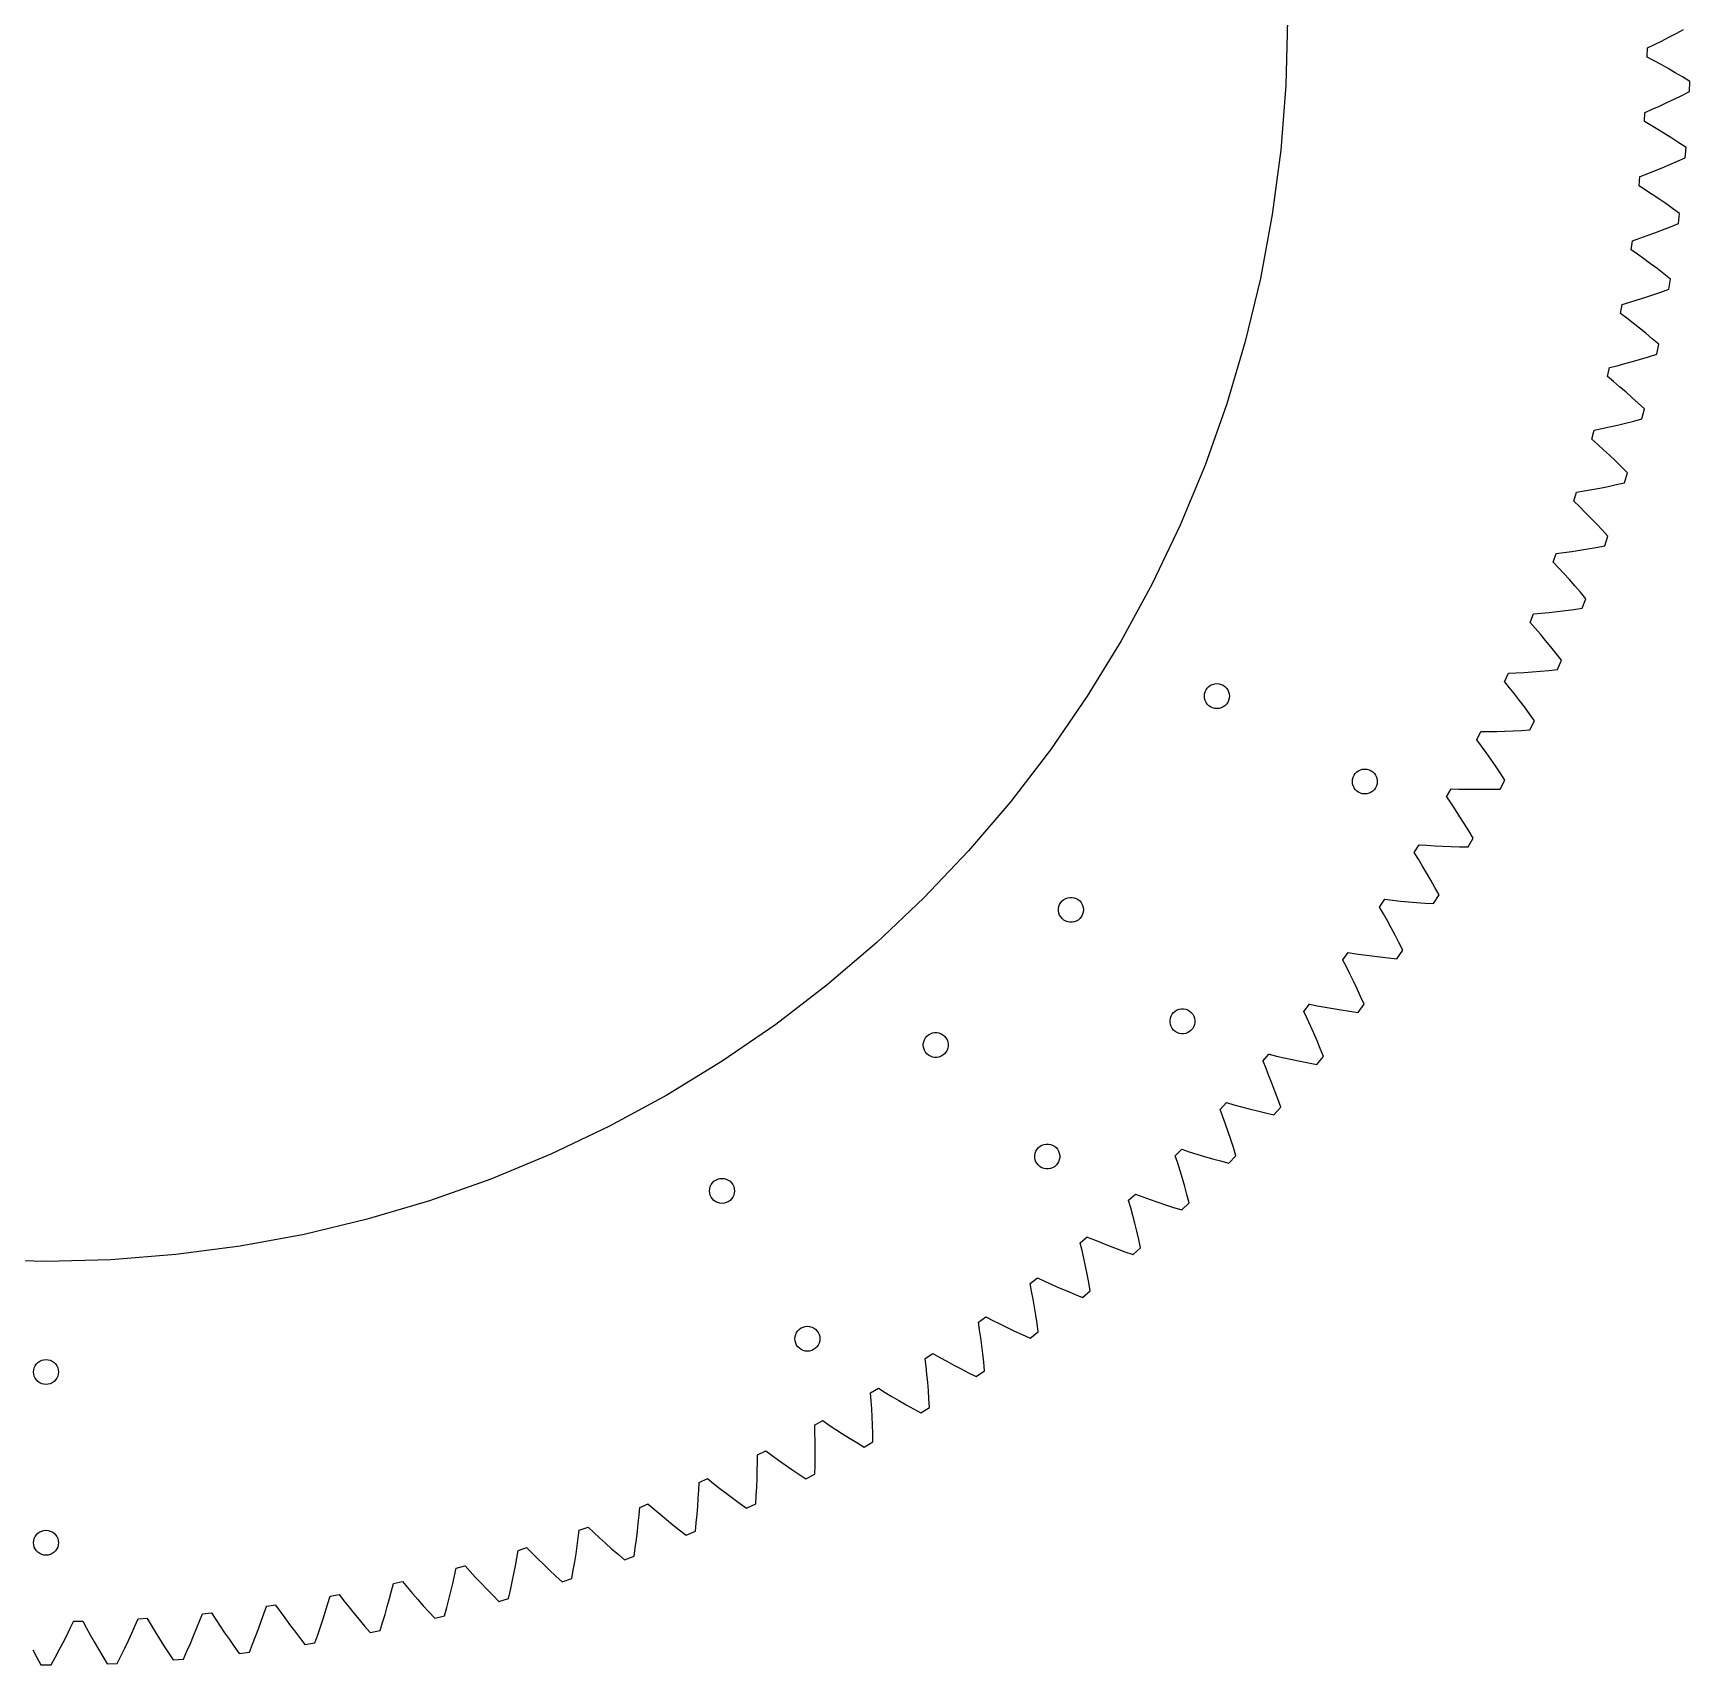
# Model space of a CAD drawing. Header units: metres. Extents: x -198 to 198, y -396 to 0.
# Drawn here: x -1.5 to 197.7, y -395.7 to -199.4 of the extents above; entities that cross this region are included whole.
import ezdxf

# ---------------------------------------------------------------- set-up
doc = ezdxf.new("R2010")
doc.units = ezdxf.units.M

msp = doc.modelspace()

# ---------------------------------------------------------------- linework, layer by layer
for p, q in [((149.326, -197.856), (149.121, -205.671)), ((196.063, -199.447), (196.955, -198.968)), ((192.592, -202.293), (192.614, -201.178)), ((192.614, -201.178), (192.623, -201.178)), ((192.623, -201.178), (193.463, -200.773)), ((193.463, -200.773), (194.317, -200.349)), ((194.317, -200.349), (195.183, -199.907)), ((195.183, -199.907), (196.063, -199.447)), ((192.6, -202.293), (192.592, -202.293)), ((193.424, -202.732), (192.6, -202.293)), ((194.259, -203.19), (193.424, -202.732)), ((195.108, -203.666), (194.259, -203.19)), ((195.968, -204.161), (195.108, -203.666)), ((196.84, -204.676), (195.968, -204.161)), ((197.724, -205.21), (196.84, -204.676)), ((197.675, -206.436), (197.724, -205.21)), ((149.121, -205.671), (148.508, -213.465)), ((195.84, -207.341), (196.751, -206.898)), ((196.751, -206.898), (197.675, -206.436)), ((192.257, -210.044), (192.324, -208.931)), ((192.324, -208.931), (192.333, -208.932)), ((192.333, -208.932), (193.189, -208.56)), ((193.189, -208.56), (194.059, -208.171)), ((194.059, -208.171), (194.942, -207.765)), ((194.942, -207.765), (195.84, -207.341)), ((192.266, -210.045), (192.257, -210.044)), ((193.07, -210.516), (192.266, -210.045)), ((193.887, -211.007), (193.07, -210.516)), ((194.716, -211.517), (193.887, -211.007)), ((195.555, -212.047), (194.716, -211.517)), ((196.406, -212.596), (195.555, -212.047)), ((197.268, -213.165), (196.406, -212.596)), ((197.169, -214.389), (197.268, -213.165)), ((148.508, -213.465), (147.488, -221.216)), ((195.299, -215.219), (196.227, -214.813)), ((196.227, -214.813), (197.169, -214.389)), ((191.61, -217.776), (191.722, -216.666)), ((191.722, -216.666), (191.731, -216.667)), ((191.731, -216.667), (192.601, -216.33)), ((192.601, -216.33), (193.486, -215.977)), ((193.486, -215.977), (194.385, -215.607)), ((194.385, -215.607), (195.299, -215.219)), ((191.619, -217.776), (191.61, -217.776)), ((192.404, -218.28), (191.619, -217.776)), ((193.2, -218.804), (192.404, -218.28)), ((194.008, -219.347), (193.2, -218.804)), ((194.825, -219.909), (194.008, -219.347)), ((195.653, -220.493), (194.825, -219.909)), ((196.491, -221.096), (195.653, -220.493)), ((196.343, -222.315), (196.491, -221.096)), ((147.488, -221.216), (146.063, -228.903)), ((193.513, -223.419), (194.442, -223.068)), ((194.442, -223.068), (195.385, -222.7)), ((195.385, -222.7), (196.343, -222.315)), ((190.653, -225.475), (190.809, -224.371)), ((190.809, -224.371), (190.818, -224.372)), ((190.818, -224.372), (191.701, -224.071)), ((191.701, -224.071), (192.599, -223.753)), ((192.599, -223.753), (193.513, -223.419)), ((190.661, -225.476), (190.653, -225.475)), ((191.426, -226.011), (190.661, -225.476)), ((192.2, -226.566), (191.426, -226.011)), ((192.985, -227.141), (192.2, -226.566)), ((193.779, -227.736), (192.985, -227.141)), ((146.063, -228.903), (144.238, -236.505)), ((194.583, -228.352), (193.779, -227.736)), ((195.396, -228.989), (194.583, -228.352)), ((195.199, -230.201), (195.396, -228.989)), ((192.327, -231.191), (193.269, -230.877)), ((193.269, -230.877), (194.226, -230.548)), ((194.226, -230.548), (195.199, -230.201)), ((189.386, -233.129), (189.587, -232.032)), ((189.395, -233.131), (189.386, -233.129)), ((190.137, -233.696), (189.395, -233.131)), ((189.587, -232.032), (189.596, -232.034)), ((189.596, -232.034), (190.49, -231.768)), ((190.49, -231.768), (191.4, -231.487)), ((191.4, -231.487), (192.327, -231.191)), ((190.888, -234.282), (190.137, -233.696)), ((191.649, -234.888), (190.888, -234.282)), ((192.419, -235.515), (191.649, -234.888)), ((144.238, -236.505), (142.018, -244)), ((193.197, -236.163), (192.419, -235.515)), ((193.984, -236.832), (193.197, -236.163)), ((193.738, -238.035), (193.984, -236.832)), ((189.891, -239.167), (190.829, -238.908)), ((190.829, -238.908), (191.782, -238.633)), ((191.782, -238.633), (192.752, -238.342)), ((192.752, -238.342), (193.738, -238.035)), ((187.812, -240.726), (188.057, -239.639)), ((187.821, -240.728), (187.812, -240.726)), ((188.539, -241.323), (187.821, -240.728)), ((188.057, -239.639), (188.066, -239.641)), ((188.066, -239.641), (188.97, -239.411)), ((188.97, -239.411), (189.891, -239.167)), ((189.267, -241.939), (188.539, -241.323)), ((190.003, -242.575), (189.267, -241.939)), ((190.747, -243.232), (190.003, -242.575)), ((142.018, -244), (139.408, -251.37)), ((191.498, -243.911), (190.747, -243.232)), ((192.257, -244.611), (191.498, -243.911)), ((191.963, -245.803), (192.257, -244.611)), ((186.231, -247.179), (187.143, -246.987)), ((187.143, -246.987), (188.074, -246.78)), ((188.074, -246.78), (189.021, -246.558)), ((189.021, -246.558), (189.985, -246.322)), ((189.985, -246.322), (190.966, -246.07)), ((190.966, -246.07), (191.963, -245.803)), ((185.933, -248.254), (186.222, -247.177)), ((185.942, -248.256), (185.933, -248.254)), ((186.636, -248.88), (185.942, -248.256)), ((186.222, -247.177), (186.231, -247.179)), ((187.338, -249.524), (186.636, -248.88)), ((188.048, -250.189), (187.338, -249.524)), ((188.765, -250.876), (188.048, -250.189)), ((189.488, -251.584), (188.765, -250.876)), ((139.408, -251.37), (136.416, -258.593)), ((190.219, -252.315), (189.488, -251.584)), ((189.877, -253.494), (190.219, -252.315)), ((183.753, -255.7), (184.085, -254.635)), ((184.085, -254.635), (184.094, -254.638)), ((184.094, -254.638), (185.013, -254.482)), ((185.013, -254.482), (185.951, -254.313)), ((185.951, -254.313), (186.906, -254.13)), ((186.906, -254.13), (187.879, -253.933)), ((187.879, -253.933), (188.87, -253.721)), ((188.87, -253.721), (189.877, -253.494)), ((183.762, -255.703), (183.753, -255.7)), ((184.43, -256.353), (183.762, -255.703)), ((185.106, -257.025), (184.43, -256.353)), ((185.788, -257.719), (185.106, -257.025)), ((136.416, -258.593), (133.051, -265.649)), ((186.477, -258.434), (185.788, -257.719)), ((187.171, -259.171), (186.477, -258.434)), ((187.872, -259.93), (187.171, -259.171)), ((187.483, -261.094), (187.872, -259.93)), ((181.275, -263.052), (181.649, -262.002)), ((181.649, -262.002), (181.658, -262.005)), ((181.658, -262.005), (182.583, -261.886)), ((182.583, -261.886), (183.527, -261.755)), ((183.527, -261.755), (184.489, -261.61)), ((184.489, -261.61), (185.469, -261.452)), ((185.469, -261.452), (186.467, -261.28)), ((186.467, -261.28), (187.483, -261.094)), ((181.284, -263.055), (181.275, -263.052)), ((181.925, -263.732), (181.284, -263.055)), ((182.573, -264.431), (181.925, -263.732)), ((183.227, -265.151), (182.573, -264.431)), ((133.051, -265.649), (129.32, -272.519)), ((183.886, -265.893), (183.227, -265.151)), ((184.551, -266.658), (183.886, -265.893)), ((185.22, -267.444), (184.551, -266.658)), ((180.805, -269.093), (181.772, -268.987)), ((181.772, -268.987), (182.758, -268.869)), ((182.758, -268.869), (183.762, -268.737)), ((183.762, -268.737), (184.784, -268.592)), ((184.784, -268.592), (185.22, -267.444)), ((178.503, -270.298), (178.919, -269.264)), ((178.511, -270.302), (178.503, -270.298)), ((179.125, -271.004), (178.511, -270.302)), ((178.919, -269.264), (178.928, -269.267)), ((178.928, -269.267), (179.857, -269.186)), ((179.744, -271.728), (179.125, -271.004)), ((179.857, -269.186), (180.805, -269.093)), ((129.32, -272.519), (125.235, -279.185)), ((180.369, -272.474), (179.744, -271.728)), ((180.998, -273.242), (180.369, -272.474)), ((181.631, -274.033), (180.998, -273.242)), ((182.267, -274.846), (181.631, -274.033)), ((181.786, -275.975), (182.267, -274.846)), ((175.441, -277.427), (175.899, -276.41)), ((175.899, -276.41), (175.907, -276.414)), ((175.907, -276.414), (176.839, -276.37)), ((176.839, -276.37), (177.79, -276.315)), ((177.79, -276.315), (178.761, -276.249)), ((178.761, -276.249), (179.75, -276.17)), ((179.75, -276.17), (180.759, -276.079)), ((180.759, -276.079), (181.786, -275.975)), ((139.334, -279.167), (139.357, -278.906)), ((139.357, -278.906), (139.424, -278.654)), ((139.424, -278.654), (139.535, -278.417)), ((139.535, -278.417), (139.685, -278.203)), ((139.685, -278.203), (139.87, -278.018)), ((139.87, -278.018), (140.084, -277.868)), ((140.084, -277.868), (140.321, -277.757)), ((140.321, -277.757), (140.574, -277.689)), ((140.574, -277.689), (140.834, -277.667)), ((140.834, -277.667), (141.094, -277.689)), ((141.094, -277.689), (141.347, -277.757)), ((141.347, -277.757), (141.584, -277.868)), ((141.584, -277.868), (141.798, -278.018)), ((141.798, -278.018), (141.983, -278.203)), ((141.983, -278.203), (142.133, -278.417)), ((142.133, -278.417), (142.244, -278.654)), ((142.244, -278.654), (142.311, -278.906)), ((142.311, -278.906), (142.334, -279.167)), ((175.449, -277.431), (175.441, -277.427)), ((176.035, -278.157), (175.449, -277.431)), ((176.624, -278.906), (176.035, -278.157)), ((177.218, -279.677), (176.624, -278.906)), ((125.235, -279.185), (120.807, -285.628)), ((139.357, -279.427), (139.334, -279.167)), ((139.424, -279.68), (139.357, -279.427)), ((139.535, -279.917), (139.424, -279.68)), ((139.685, -280.131), (139.535, -279.917)), ((139.87, -280.316), (139.685, -280.131)), ((140.084, -280.466), (139.87, -280.316)), ((140.321, -280.576), (140.084, -280.466)), ((140.574, -280.644), (140.321, -280.576)), ((140.834, -280.667), (140.574, -280.644)), ((141.094, -280.644), (140.834, -280.667)), ((141.347, -280.576), (141.094, -280.644)), ((141.584, -280.466), (141.347, -280.576)), ((141.798, -280.316), (141.584, -280.466)), ((141.983, -280.131), (141.798, -280.316)), ((142.133, -279.917), (141.983, -280.131)), ((142.244, -279.68), (142.133, -279.917)), ((142.311, -279.427), (142.244, -279.68)), ((142.334, -279.167), (142.311, -279.427)), ((177.815, -280.469), (177.218, -279.677)), ((178.416, -281.285), (177.815, -280.469)), ((179.02, -282.123), (178.416, -281.285)), ((178.493, -283.232), (179.02, -282.123)), ((172.095, -284.427), (172.593, -283.429)), ((172.103, -284.431), (172.095, -284.427)), ((172.658, -285.181), (172.103, -284.431)), ((172.593, -283.429), (172.601, -283.433)), ((172.601, -283.433), (173.534, -283.427)), ((173.534, -283.427), (174.487, -283.41)), ((174.487, -283.41), (175.459, -283.383)), ((175.459, -283.383), (176.451, -283.344)), ((176.451, -283.344), (177.463, -283.294)), ((177.463, -283.294), (178.493, -283.232)), ((120.807, -285.628), (116.048, -291.83)), ((173.217, -285.952), (172.658, -285.181)), ((173.78, -286.746), (173.217, -285.952)), ((174.345, -287.562), (173.78, -286.746)), ((157.149, -289.179), (157.217, -288.926)), ((157.217, -288.926), (157.327, -288.689)), ((157.327, -288.689), (157.477, -288.475)), ((157.477, -288.475), (157.662, -288.29)), ((157.662, -288.29), (157.877, -288.14)), ((157.877, -288.14), (158.113, -288.03)), ((158.113, -288.03), (158.366, -287.962)), ((158.366, -287.962), (158.627, -287.939)), ((158.627, -287.939), (158.887, -287.962)), ((158.887, -287.962), (159.14, -288.03)), ((159.14, -288.03), (159.377, -288.14)), ((159.377, -288.14), (159.591, -288.29)), ((159.591, -288.29), (159.776, -288.475)), ((159.776, -288.475), (159.926, -288.689)), ((159.926, -288.689), (160.036, -288.926)), ((160.036, -288.926), (160.104, -289.179)), ((174.912, -288.401), (174.345, -287.562)), ((175.481, -289.263), (174.912, -288.401)), ((157.127, -289.439), (157.149, -289.179)), ((157.149, -289.7), (157.127, -289.439)), ((157.217, -289.952), (157.149, -289.7)), ((157.327, -290.189), (157.217, -289.952)), ((157.477, -290.403), (157.327, -290.189)), ((157.662, -290.588), (157.477, -290.403)), ((157.877, -290.738), (157.662, -290.588)), ((158.113, -290.849), (157.877, -290.738)), ((158.366, -290.916), (158.113, -290.849)), ((158.627, -290.939), (158.366, -290.916)), ((158.887, -290.916), (158.627, -290.939)), ((159.14, -290.849), (158.887, -290.916)), ((159.377, -290.738), (159.14, -290.849)), ((159.591, -290.588), (159.377, -290.738)), ((159.776, -290.403), (159.591, -290.588)), ((159.926, -290.189), (159.776, -290.403)), ((160.036, -289.952), (159.926, -290.189)), ((160.104, -289.7), (160.036, -289.952)), ((160.104, -289.179), (160.127, -289.439)), ((160.127, -289.439), (160.104, -289.7)), ((168.469, -291.286), (169.007, -290.31)), ((169.007, -290.31), (169.015, -290.314)), ((169.015, -290.314), (169.948, -290.345)), ((169.948, -290.345), (170.9, -290.367)), ((170.9, -290.367), (171.873, -290.379)), ((171.873, -290.379), (172.866, -290.38)), ((172.866, -290.38), (173.878, -290.37)), ((173.878, -290.37), (174.911, -290.35)), ((174.911, -290.35), (175.481, -289.263)), ((116.048, -291.83), (110.971, -297.775)), ((168.477, -291.291), (168.469, -291.286)), ((169.002, -292.062), (168.477, -291.291)), ((169.53, -292.855), (169.002, -292.062)), ((170.059, -293.671), (169.53, -292.855)), ((170.591, -294.51), (170.059, -293.671)), ((171.124, -295.371), (170.591, -294.51)), ((171.045, -297.318), (171.658, -296.254)), ((171.658, -296.254), (171.124, -295.371)), ((110.971, -297.775), (105.59, -303.446)), ((164.571, -297.994), (165.148, -297.04)), ((164.578, -297.999), (164.571, -297.994)), ((165.072, -298.791), (164.578, -297.999)), ((165.567, -299.605), (165.072, -298.791)), ((165.148, -297.04), (165.155, -297.045)), ((165.155, -297.045), (166.086, -297.113)), ((166.086, -297.113), (167.037, -297.173)), ((167.037, -297.173), (168.008, -297.224)), ((168.008, -297.224), (169, -297.266)), ((169, -297.266), (170.012, -297.297)), ((170.012, -297.297), (171.045, -297.318)), ((166.063, -300.441), (165.567, -299.605)), ((166.561, -301.3), (166.063, -300.441)), ((167.059, -302.182), (166.561, -301.3)), ((167.557, -303.087), (167.059, -302.182)), ((105.59, -303.446), (99.9187, -308.827)), ((121.787, -304.743), (121.832, -304.486)), ((121.787, -305.005), (121.787, -304.743)), ((121.832, -304.486), (121.922, -304.24)), ((121.922, -304.24), (122.053, -304.014)), ((122.053, -304.014), (122.221, -303.813)), ((122.221, -303.813), (122.421, -303.645)), ((122.421, -303.645), (122.647, -303.515)), ((122.647, -303.515), (122.893, -303.425)), ((122.893, -303.425), (123.151, -303.38)), ((123.151, -303.38), (123.412, -303.38)), ((123.412, -303.38), (123.67, -303.425)), ((123.67, -303.425), (123.915, -303.515)), ((123.915, -303.515), (124.142, -303.645)), ((124.142, -303.645), (124.342, -303.813)), ((124.342, -303.813), (124.51, -304.014)), ((124.51, -304.014), (124.641, -304.24)), ((124.641, -304.24), (124.73, -304.486)), ((124.73, -304.486), (124.776, -304.743)), ((124.776, -304.743), (124.776, -305.005)), ((160.405, -304.54), (161.02, -303.609)), ((160.413, -304.544), (160.405, -304.54)), ((160.874, -305.355), (160.413, -304.544)), ((161.02, -303.609), (161.027, -303.614)), ((161.027, -303.614), (161.954, -303.72)), ((161.954, -303.72), (162.902, -303.819)), ((162.902, -303.819), (163.871, -303.909)), ((163.871, -303.909), (164.86, -303.99)), ((164.86, -303.99), (165.87, -304.062)), ((165.87, -304.062), (166.901, -304.124)), ((166.901, -304.124), (167.557, -303.087)), ((121.832, -305.262), (121.787, -305.005)), ((121.922, -305.508), (121.832, -305.262)), ((122.053, -305.734), (121.922, -305.508)), ((122.221, -305.935), (122.053, -305.734)), ((122.421, -306.103), (122.221, -305.935)), ((122.647, -306.233), (122.421, -306.103)), ((122.893, -306.323), (122.647, -306.233)), ((123.151, -306.368), (122.893, -306.323)), ((123.412, -306.368), (123.151, -306.368)), ((123.67, -306.323), (123.412, -306.368)), ((123.915, -306.233), (123.67, -306.323)), ((124.142, -306.103), (123.915, -306.233)), ((124.342, -305.935), (124.142, -306.103)), ((124.51, -305.734), (124.342, -305.935)), ((124.641, -305.508), (124.51, -305.734)), ((124.73, -305.262), (124.641, -305.508)), ((124.776, -305.005), (124.73, -305.262)), ((161.336, -306.189), (160.874, -305.355)), ((161.798, -307.045), (161.336, -306.189)), ((99.9187, -308.827), (93.974, -313.904)), ((162.261, -307.923), (161.798, -307.045)), ((162.723, -308.824), (162.261, -307.923)), ((163.184, -309.748), (162.723, -308.824)), ((155.979, -310.912), (156.631, -310.007)), ((156.631, -310.007), (156.638, -310.012)), ((156.638, -310.012), (157.56, -310.156)), ((157.56, -310.156), (158.503, -310.292)), ((158.503, -310.292), (159.467, -310.421)), ((159.467, -310.421), (160.453, -310.542)), ((160.453, -310.542), (161.459, -310.655)), ((161.459, -310.655), (162.487, -310.758)), ((162.487, -310.758), (163.184, -309.748)), ((155.987, -310.917), (155.979, -310.912)), ((156.415, -311.746), (155.987, -310.917)), ((156.843, -312.597), (156.415, -311.746)), ((157.27, -313.471), (156.843, -312.597)), ((93.974, -313.904), (87.7717, -318.664)), ((157.697, -314.367), (157.27, -313.471)), ((158.122, -315.286), (157.697, -314.367)), ((136.307, -316.839), (136.564, -316.794)), ((136.564, -316.794), (136.826, -316.794)), ((136.826, -316.794), (137.083, -316.839)), ((151.301, -317.101), (151.988, -316.223)), ((151.988, -316.223), (151.995, -316.229)), ((151.995, -316.229), (152.911, -316.409)), ((152.911, -316.409), (153.847, -316.583)), ((153.847, -316.583), (154.806, -316.751)), ((154.806, -316.751), (155.785, -316.911)), ((157.809, -317.21), (158.546, -316.228)), ((158.546, -316.228), (158.122, -315.286)), ((87.7717, -318.664), (81.3288, -323.092)), ((135.201, -318.157), (135.246, -317.9)), ((135.201, -318.419), (135.201, -318.157)), ((135.246, -318.676), (135.201, -318.419)), ((135.246, -317.9), (135.336, -317.654)), ((135.336, -318.922), (135.246, -318.676)), ((135.336, -317.654), (135.466, -317.427)), ((135.466, -317.427), (135.634, -317.227)), ((135.634, -317.227), (135.835, -317.059)), ((135.835, -317.059), (136.061, -316.928)), ((136.061, -316.928), (136.307, -316.839)), ((137.083, -316.839), (137.329, -316.928)), ((137.329, -316.928), (137.556, -317.059)), ((137.556, -317.059), (137.756, -317.227)), ((137.756, -317.227), (137.924, -317.427)), ((137.924, -317.427), (138.055, -317.654)), ((138.055, -317.654), (138.144, -317.9)), ((138.144, -318.676), (138.055, -318.922)), ((138.144, -317.9), (138.189, -318.157)), ((138.189, -318.419), (138.144, -318.676)), ((138.189, -318.157), (138.189, -318.419)), ((151.308, -317.106), (151.301, -317.101)), ((151.702, -317.952), (151.308, -317.106)), ((152.095, -318.82), (151.702, -317.952)), ((152.487, -319.71), (152.095, -318.82)), ((155.785, -316.911), (156.786, -317.064)), ((156.786, -317.064), (157.809, -317.21)), ((105.524, -321.007), (105.569, -320.749)), ((105.569, -320.749), (105.658, -320.504)), ((105.658, -320.504), (105.789, -320.277)), ((105.789, -320.277), (105.957, -320.077)), ((105.957, -320.077), (106.158, -319.909)), ((106.158, -319.909), (106.384, -319.778)), ((106.384, -319.778), (106.63, -319.689)), ((106.63, -319.689), (106.887, -319.643)), ((106.887, -319.643), (107.149, -319.643)), ((107.149, -319.643), (107.406, -319.689)), ((107.406, -319.689), (107.652, -319.778)), ((107.652, -319.778), (107.878, -319.909)), ((107.878, -319.909), (108.079, -320.077)), ((108.079, -320.077), (108.247, -320.277)), ((108.247, -320.277), (108.377, -320.504)), ((108.377, -320.504), (108.467, -320.749)), ((108.467, -320.749), (108.512, -321.007)), ((135.466, -319.148), (135.336, -318.922)), ((135.634, -319.348), (135.466, -319.148)), ((135.835, -319.517), (135.634, -319.348)), ((136.061, -319.647), (135.835, -319.517)), ((136.307, -319.737), (136.061, -319.647)), ((136.564, -319.782), (136.307, -319.737)), ((136.826, -319.782), (136.564, -319.782)), ((137.083, -319.737), (136.826, -319.782)), ((137.329, -319.647), (137.083, -319.737)), ((137.556, -319.517), (137.329, -319.647)), ((137.756, -319.348), (137.556, -319.517)), ((137.924, -319.148), (137.756, -319.348)), ((138.055, -318.922), (137.924, -319.148)), ((152.878, -320.623), (152.487, -319.71)), ((153.266, -321.558), (152.878, -320.623)), ((105.524, -321.268), (105.524, -321.007)), ((105.569, -321.526), (105.524, -321.268)), ((105.658, -321.771), (105.569, -321.526)), ((105.789, -321.998), (105.658, -321.771)), ((105.957, -322.198), (105.789, -321.998)), ((106.158, -322.366), (105.957, -322.198)), ((106.384, -322.497), (106.158, -322.366)), ((106.63, -322.586), (106.384, -322.497)), ((106.887, -322.632), (106.63, -322.586)), ((107.149, -322.632), (106.887, -322.632)), ((107.406, -322.586), (107.149, -322.632)), ((107.652, -322.497), (107.406, -322.586)), ((107.878, -322.366), (107.652, -322.497)), ((108.079, -322.198), (107.878, -322.366)), ((108.247, -321.998), (108.079, -322.198)), ((108.377, -321.771), (108.247, -321.998)), ((108.467, -321.526), (108.377, -321.771)), ((108.512, -321.268), (108.467, -321.526)), ((108.512, -321.007), (108.512, -321.268)), ((146.376, -323.096), (147.099, -322.247)), ((147.099, -322.247), (147.106, -322.253)), ((147.106, -322.253), (148.013, -322.47)), ((148.013, -322.47), (148.942, -322.682)), ((148.942, -322.682), (149.893, -322.888)), ((152.875, -323.467), (153.651, -322.516)), ((153.651, -322.516), (153.266, -321.558)), ((81.3288, -323.092), (74.6631, -327.176)), ((146.383, -323.102), (146.376, -323.096)), ((146.743, -323.963), (146.383, -323.102)), ((147.101, -324.846), (146.743, -323.963)), ((149.893, -322.888), (150.865, -323.088)), ((150.865, -323.088), (151.859, -323.281)), ((151.859, -323.281), (152.875, -323.467)), ((147.457, -325.751), (147.101, -324.846)), ((147.81, -326.679), (147.457, -325.751)), ((148.161, -327.629), (147.81, -326.679)), ((74.6631, -327.176), (67.7926, -330.907)), ((141.215, -328.889), (141.971, -328.069)), ((141.971, -328.069), (141.977, -328.075)), ((141.977, -328.075), (142.875, -328.329)), ((142.875, -328.329), (143.795, -328.578)), ((143.795, -328.578), (144.737, -328.822)), ((147.693, -329.521), (148.507, -328.602)), ((148.507, -328.602), (148.161, -327.629)), ((141.221, -328.895), (141.215, -328.889)), ((141.546, -329.769), (141.221, -328.895)), ((141.869, -330.666), (141.546, -329.769)), ((142.188, -331.585), (141.869, -330.666)), ((144.737, -328.822), (145.7, -329.061)), ((145.7, -329.061), (146.686, -329.294)), ((146.686, -329.294), (147.693, -329.521)), ((67.7926, -330.907), (60.7364, -334.272)), ((142.503, -332.526), (142.188, -331.585)), ((142.815, -333.49), (142.503, -332.526)), ((60.7364, -334.272), (53.5137, -337.264)), ((118.937, -334.421), (118.983, -334.163)), ((118.937, -334.682), (118.937, -334.421)), ((118.983, -334.94), (118.937, -334.682)), ((118.983, -334.163), (119.072, -333.917)), ((119.072, -333.917), (119.203, -333.691)), ((119.203, -333.691), (119.371, -333.491)), ((119.371, -333.491), (119.571, -333.323)), ((119.571, -333.323), (119.798, -333.192)), ((119.798, -333.192), (120.043, -333.102)), ((120.043, -333.102), (120.301, -333.057)), ((120.301, -333.057), (120.562, -333.057)), ((120.562, -333.057), (120.82, -333.102)), ((120.82, -333.102), (121.066, -333.192)), ((121.066, -333.192), (121.292, -333.323)), ((121.292, -333.323), (121.492, -333.491)), ((121.492, -333.491), (121.66, -333.691)), ((121.66, -333.691), (121.791, -333.917)), ((121.791, -333.917), (121.881, -334.163)), ((121.881, -334.163), (121.926, -334.421)), ((121.926, -334.682), (121.881, -334.94)), ((121.926, -334.421), (121.926, -334.682)), ((135.824, -334.469), (136.613, -333.68)), ((135.83, -334.475), (135.824, -334.469)), ((136.12, -335.362), (135.83, -334.475)), ((136.613, -333.68), (136.619, -333.687)), ((136.619, -333.687), (137.506, -333.976)), ((137.506, -333.976), (138.415, -334.262)), ((138.415, -334.262), (139.346, -334.544)), ((139.346, -334.544), (140.299, -334.821)), ((142.272, -335.361), (143.122, -334.476)), ((143.122, -334.476), (142.815, -333.49)), ((119.072, -335.185), (118.983, -334.94)), ((119.203, -335.412), (119.072, -335.185)), ((119.371, -335.612), (119.203, -335.412)), ((119.571, -335.78), (119.371, -335.612)), ((119.798, -335.911), (119.571, -335.78)), ((120.043, -336), (119.798, -335.911)), ((120.301, -336.046), (120.043, -336)), ((120.562, -336.046), (120.301, -336.046)), ((120.82, -336), (120.562, -336.046)), ((121.066, -335.911), (120.82, -336)), ((121.292, -335.78), (121.066, -335.911)), ((121.492, -335.612), (121.292, -335.78)), ((121.66, -335.412), (121.492, -335.612)), ((121.791, -335.185), (121.66, -335.412)), ((121.881, -334.94), (121.791, -335.185)), ((136.406, -336.271), (136.12, -335.362)), ((136.688, -337.202), (136.406, -336.271)), ((140.299, -334.821), (141.274, -335.094)), ((141.274, -335.094), (142.272, -335.361)), ((53.5137, -337.264), (46.1443, -339.874)), ((79.8106, -338.69), (79.8334, -338.43)), ((79.8334, -338.951), (79.8106, -338.69)), ((79.8334, -338.43), (79.901, -338.177)), ((79.901, -338.177), (80.0115, -337.94)), ((80.0115, -337.94), (80.1615, -337.726)), ((80.1615, -337.726), (80.3464, -337.541)), ((80.3464, -337.541), (80.5606, -337.391)), ((80.5606, -337.391), (80.7975, -337.281)), ((80.7975, -337.281), (81.0501, -337.213)), ((81.0501, -337.213), (81.3106, -337.19)), ((81.3106, -337.19), (81.571, -337.213)), ((81.571, -337.213), (81.8236, -337.281)), ((81.8236, -337.281), (82.0606, -337.391)), ((82.0606, -337.391), (82.2747, -337.541)), ((82.2747, -337.541), (82.4596, -337.726)), ((82.4596, -337.726), (82.6096, -337.94)), ((82.6096, -337.94), (82.7201, -338.177)), ((82.7201, -338.177), (82.7878, -338.43)), ((82.7878, -338.43), (82.8106, -338.69)), ((82.8106, -338.69), (82.7878, -338.951)), ((136.965, -338.155), (136.688, -337.202)), ((137.238, -339.13), (136.965, -338.155)), ((46.1443, -339.874), (38.6484, -342.094)), ((79.901, -339.203), (79.8334, -338.951)), ((80.0115, -339.44), (79.901, -339.203)), ((80.1615, -339.654), (80.0115, -339.44)), ((80.3464, -339.839), (80.1615, -339.654)), ((80.5606, -339.989), (80.3464, -339.839)), ((80.7975, -340.1), (80.5606, -339.989)), ((81.0501, -340.167), (80.7975, -340.1)), ((81.3106, -340.19), (81.0501, -340.167)), ((81.571, -340.167), (81.3106, -340.19)), ((81.8236, -340.1), (81.571, -340.167)), ((82.0606, -339.989), (81.8236, -340.1)), ((82.2747, -339.839), (82.0606, -339.989)), ((82.4596, -339.654), (82.2747, -339.839)), ((82.6096, -339.44), (82.4596, -339.654)), ((82.7201, -339.203), (82.6096, -339.44)), ((82.7878, -338.951), (82.7201, -339.203)), ((130.213, -339.827), (131.033, -339.071)), ((130.219, -339.834), (130.213, -339.827)), ((130.473, -340.731), (130.219, -339.834)), ((130.722, -341.651), (130.473, -340.731)), ((131.033, -339.071), (131.039, -339.077)), ((131.039, -339.077), (131.913, -339.402)), ((131.913, -339.402), (132.81, -339.725)), ((132.81, -339.725), (133.729, -340.044)), ((133.729, -340.044), (134.67, -340.359)), ((134.67, -340.359), (135.634, -340.671)), ((135.634, -340.671), (136.62, -340.978)), ((136.62, -340.978), (137.505, -340.128)), ((137.505, -340.128), (137.238, -339.13)), ((38.6484, -342.094), (31.0466, -343.919)), ((130.966, -342.593), (130.722, -341.651)), ((131.205, -343.556), (130.966, -342.593)), ((31.0466, -343.919), (23.3597, -345.344)), ((124.391, -344.955), (125.24, -344.233)), ((125.24, -344.233), (125.246, -344.239)), ((125.246, -344.239), (126.107, -344.599)), ((126.107, -344.599), (126.99, -344.957)), ((131.438, -344.542), (131.205, -343.556)), ((131.665, -345.549), (131.438, -344.542)), ((15.6088, -346.364), (7.81512, -346.978)), ((23.3597, -345.344), (15.6088, -346.364)), ((124.397, -344.962), (124.391, -344.955)), ((124.614, -345.869), (124.397, -344.962)), ((124.826, -346.798), (124.614, -345.869)), ((126.99, -344.957), (127.895, -345.313)), ((127.895, -345.313), (128.823, -345.667)), ((128.823, -345.667), (129.773, -346.017)), ((129.773, -346.017), (130.746, -346.363)), ((130.746, -346.363), (131.665, -345.549)), ((0, -347.182), (-7.81512, -346.978)), ((7.81512, -346.978), (0, -347.182)), ((125.032, -347.749), (124.826, -346.798)), ((125.232, -348.721), (125.032, -347.749)), ((125.425, -349.715), (125.232, -348.721)), ((118.367, -349.844), (119.245, -349.157)), ((118.372, -349.851), (118.367, -349.844)), ((118.553, -350.767), (118.372, -349.851)), ((119.245, -349.157), (119.25, -349.164)), ((119.25, -349.164), (120.096, -349.558)), ((120.096, -349.558), (120.964, -349.951)), ((120.964, -349.951), (121.854, -350.344)), ((121.854, -350.344), (122.767, -350.734)), ((125.611, -350.731), (125.425, -349.715)), ((118.727, -351.704), (118.553, -350.767)), ((118.895, -352.662), (118.727, -351.704)), ((119.055, -353.641), (118.895, -352.662)), ((122.767, -350.734), (123.702, -351.122)), ((123.702, -351.122), (124.66, -351.507)), ((124.66, -351.507), (125.611, -350.731)), ((112.151, -354.487), (113.056, -353.836)), ((112.156, -354.495), (112.151, -354.487)), ((112.3, -355.416), (112.156, -354.495)), ((113.056, -353.836), (113.061, -353.843)), ((113.061, -353.843), (113.89, -354.271)), ((113.89, -354.271), (114.741, -354.699)), ((114.741, -354.699), (115.615, -355.126)), ((119.208, -354.643), (119.055, -353.641)), ((119.353, -355.665), (119.208, -354.643)), ((90.0831, -356.483), (90.1059, -356.222)), ((90.1059, -356.743), (90.0831, -356.483)), ((90.1059, -356.222), (90.1735, -355.97)), ((90.1735, -355.97), (90.284, -355.733)), ((90.284, -355.733), (90.434, -355.518)), ((90.434, -355.518), (90.6189, -355.334)), ((90.6189, -355.334), (90.8331, -355.184)), ((90.8331, -355.184), (91.07, -355.073)), ((91.07, -355.073), (91.3226, -355.005)), ((91.3226, -355.005), (91.5831, -354.983)), ((91.5831, -354.983), (91.8435, -355.005)), ((91.8435, -355.005), (92.0961, -355.073)), ((92.0961, -355.073), (92.3331, -355.184)), ((92.3331, -355.184), (92.5472, -355.334)), ((92.5472, -355.334), (92.7321, -355.518)), ((92.7321, -355.518), (92.8821, -355.733)), ((92.8821, -355.733), (92.9926, -355.97)), ((92.9926, -355.97), (93.0603, -356.222)), ((93.0603, -356.222), (93.0831, -356.483)), ((93.0831, -356.483), (93.0603, -356.743)), ((112.436, -356.359), (112.3, -355.416)), ((112.565, -357.324), (112.436, -356.359)), ((115.615, -355.126), (116.511, -355.553)), ((116.511, -355.553), (117.43, -355.979)), ((117.43, -355.979), (118.372, -356.402)), ((118.372, -356.402), (119.353, -355.665)), ((90.1735, -356.996), (90.1059, -356.743)), ((90.284, -357.233), (90.1735, -356.996)), ((90.434, -357.447), (90.284, -357.233)), ((90.6189, -357.632), (90.434, -357.447)), ((90.8331, -357.782), (90.6189, -357.632)), ((91.07, -357.892), (90.8331, -357.782)), ((91.3226, -357.96), (91.07, -357.892)), ((91.5831, -357.983), (91.3226, -357.96)), ((91.8435, -357.96), (91.5831, -357.983)), ((92.0961, -357.892), (91.8435, -357.96)), ((92.3331, -357.782), (92.0961, -357.892)), ((92.5472, -357.632), (92.3331, -357.782)), ((92.7321, -357.447), (92.5472, -357.632)), ((92.8821, -357.233), (92.7321, -357.447)), ((92.9926, -356.996), (92.8821, -357.233)), ((93.0603, -356.743), (92.9926, -356.996)), ((105.753, -358.876), (106.683, -358.261)), ((106.683, -358.261), (106.688, -358.269)), ((106.688, -358.269), (107.499, -358.73)), ((112.686, -358.309), (112.565, -357.324)), ((112.799, -359.315), (112.686, -358.309)), ((-1.5, -360.477), (-1.4772, -360.217)), ((-1.4772, -360.738), (-1.5, -360.477)), ((-1.4772, -360.217), (-1.40953, -359.964)), ((-1.40953, -359.964), (-1.29903, -359.727)), ((-1.29903, -359.727), (-1.14906, -359.513)), ((-1.14906, -359.513), (-0.96417, -359.328)), ((-0.96417, -359.328), (-0.74999, -359.178)), ((-0.74999, -359.178), (-0.51302, -359.068)), ((-0.51302, -359.068), (-0.26047, -359)), ((-0.26047, -359), (0, -358.977)), ((0, -358.977), (0.26047, -359)), ((0.26047, -359), (0.51302, -359.068)), ((0.51302, -359.068), (0.75, -359.178)), ((0.75, -359.178), (0.96417, -359.328)), ((0.96417, -359.328), (1.14906, -359.513)), ((1.14906, -359.513), (1.29903, -359.727)), ((1.29903, -359.727), (1.40953, -359.964)), ((1.40953, -359.964), (1.4772, -360.217)), ((1.4772, -360.217), (1.5, -360.477)), ((1.5, -360.477), (1.4772, -360.738)), ((105.758, -358.884), (105.753, -358.876)), ((105.864, -359.81), (105.758, -358.884)), ((105.963, -360.758), (105.864, -359.81)), ((107.499, -358.73), (108.333, -359.192)), ((108.333, -359.192), (109.189, -359.654)), ((109.189, -359.654), (110.067, -360.117)), ((110.067, -360.117), (110.968, -360.579)), ((110.968, -360.579), (111.892, -361.04)), ((111.892, -361.04), (112.902, -360.343)), ((112.902, -360.343), (112.799, -359.315)), ((-1.40953, -360.99), (-1.4772, -360.738)), ((-1.29903, -361.227), (-1.40953, -360.99)), ((-1.14906, -361.441), (-1.29903, -361.227)), ((-0.96417, -361.626), (-1.14906, -361.441)), ((-0.75, -361.776), (-0.96417, -361.626)), ((-0.51302, -361.887), (-0.75, -361.776)), ((-0.26047, -361.954), (-0.51302, -361.887)), ((0, -361.977), (-0.26047, -361.954)), ((0.26047, -361.954), (0, -361.977)), ((0.51302, -361.887), (0.26047, -361.954)), ((0.74999, -361.776), (0.51302, -361.887)), ((0.96417, -361.626), (0.74999, -361.776)), ((1.14906, -361.441), (0.96417, -361.626)), ((1.29903, -361.227), (1.14906, -361.441)), ((1.40953, -360.99), (1.29903, -361.227)), ((1.4772, -360.738), (1.40953, -360.99)), ((99.1838, -363.004), (100.138, -362.427)), ((100.138, -362.427), (100.143, -362.435)), ((100.143, -362.435), (100.934, -362.928)), ((106.053, -361.727), (105.963, -360.758)), ((106.134, -362.716), (106.053, -361.727)), ((99.1884, -363.011), (99.1838, -363.004)), ((99.2572, -363.942), (99.1884, -363.011)), ((99.3173, -364.893), (99.2572, -363.942)), ((100.934, -362.928), (101.749, -363.423)), ((101.749, -363.423), (102.585, -363.92)), ((102.585, -363.92), (103.444, -364.417)), ((103.444, -364.417), (104.326, -364.915)), ((106.206, -363.726), (106.134, -362.716)), ((106.268, -364.757), (106.206, -363.726)), ((92.4535, -366.864), (93.4302, -366.326)), ((93.4302, -366.326), (93.4345, -366.333)), ((93.4345, -366.333), (94.2058, -366.858)), ((99.3682, -365.864), (99.3173, -364.893)), ((99.4095, -366.856), (99.3682, -365.864)), ((104.326, -364.915), (105.231, -365.413)), ((105.231, -365.413), (106.268, -364.757)), ((92.4578, -366.871), (92.4535, -366.864)), ((92.4891, -367.804), (92.4578, -366.871)), ((92.5108, -368.756), (92.4891, -367.804)), ((94.2058, -366.858), (94.9993, -367.386)), ((94.9993, -367.386), (95.8152, -367.916)), ((95.8152, -367.916), (96.6535, -368.447)), ((96.6535, -368.447), (97.5146, -368.98)), ((99.4407, -367.868), (99.4095, -366.856)), ((99.4614, -368.901), (99.4407, -367.868)), ((85.571, -371.39), (85.5773, -370.457)), ((85.5733, -370.449), (86.5708, -369.951)), ((85.5773, -370.457), (85.5733, -370.449)), ((86.5708, -369.951), (86.5748, -369.959)), ((86.5748, -369.959), (87.3244, -370.514)), ((87.3244, -370.514), (88.096, -371.073)), ((92.5226, -369.729), (92.5108, -368.756)), ((92.5239, -370.722), (92.5226, -369.729)), ((97.5146, -368.98), (98.3983, -369.515)), ((98.3983, -369.515), (99.4614, -368.901)), ((85.5269, -373.315), (85.5544, -372.343)), ((85.5544, -372.343), (85.571, -371.39)), ((88.096, -371.073), (88.8899, -371.636)), ((88.8899, -371.636), (89.7061, -372.201)), ((89.7061, -372.201), (90.545, -372.768)), ((92.4935, -372.767), (92.5143, -371.735)), ((92.5143, -371.735), (92.5239, -370.722)), ((78.5141, -374.695), (78.5579, -373.763)), ((78.5543, -373.755), (79.5711, -373.297)), ((78.5579, -373.763), (78.5543, -373.755)), ((79.5711, -373.297), (79.5747, -373.305)), ((79.5747, -373.305), (80.3013, -373.891)), ((80.3013, -373.891), (81.0498, -374.48)), ((81.0498, -374.48), (81.8204, -375.074)), ((85.4379, -375.319), (85.4883, -374.307)), ((85.4883, -374.307), (85.5269, -373.315)), ((90.545, -372.768), (91.4065, -373.337)), ((91.4065, -373.337), (92.4935, -372.767)), ((71.4078, -376.775), (72.4422, -376.359)), ((72.4422, -376.359), (72.4456, -376.367)), ((72.4456, -376.367), (73.148, -376.981)), ((78.3139, -377.606), (78.3925, -376.617)), ((78.3925, -376.617), (78.4591, -375.646)), ((78.4591, -375.646), (78.5141, -374.695)), ((81.8204, -375.074), (82.6133, -375.671)), ((82.6133, -375.671), (83.4286, -376.272)), ((83.4286, -376.272), (84.2665, -376.876)), ((84.2665, -376.876), (85.3755, -376.349)), ((85.3755, -376.349), (85.4379, -375.319)), ((71.2366, -378.661), (71.3298, -377.713)), ((71.3298, -377.713), (71.4111, -376.784)), ((71.4111, -376.784), (71.4078, -376.775)), ((73.148, -376.981), (73.8721, -377.601)), ((73.8721, -377.601), (74.6182, -378.225)), ((74.6182, -378.225), (75.3864, -378.854)), ((78.2229, -378.615), (78.3139, -377.606)), ((-1.4772, -380.762), (-1.40953, -380.509)), ((-1.40953, -380.509), (-1.29903, -380.272)), ((-1.29903, -380.272), (-1.14906, -380.058)), ((-1.14906, -380.058), (-0.96417, -379.873)), ((-0.96417, -379.873), (-0.74999, -379.723)), ((-0.74999, -379.723), (-0.51302, -379.613)), ((-0.51302, -379.613), (-0.26047, -379.545)), ((-0.26047, -379.545), (0, -379.522)), ((0, -379.522), (0.26047, -379.545)), ((0.26047, -379.545), (0.51302, -379.613)), ((0.51302, -379.613), (0.75, -379.723)), ((0.75, -379.723), (0.96417, -379.873)), ((0.96417, -379.873), (1.14906, -380.058)), ((1.14906, -380.058), (1.29903, -380.272)), ((1.29903, -380.272), (1.40953, -380.509)), ((1.40953, -380.509), (1.4772, -380.762)), ((63.8985, -381.383), (64.0299, -380.439)), ((64.0299, -380.439), (64.1485, -379.514)), ((64.1456, -379.506), (65.1959, -379.131)), ((64.1485, -379.514), (64.1456, -379.506)), ((65.1959, -379.131), (65.1989, -379.14)), ((65.1989, -379.14), (65.876, -379.781)), ((65.876, -379.781), (66.5746, -380.429)), ((66.5746, -380.429), (67.295, -381.083)), ((71.0126, -380.614), (71.131, -379.628)), ((71.131, -379.628), (71.2366, -378.661)), ((75.3864, -378.854), (76.1768, -379.487)), ((76.1768, -379.487), (76.9898, -380.124)), ((76.9898, -380.124), (78.119, -379.642)), ((78.119, -379.642), (78.2229, -378.615)), ((-1.5, -381.022), (-1.4772, -380.762)), ((-1.4772, -381.283), (-1.5, -381.022)), ((-1.40953, -381.535), (-1.4772, -381.283)), ((-1.29903, -381.772), (-1.40953, -381.535)), ((-1.14906, -381.986), (-1.29903, -381.772)), ((-0.96417, -382.171), (-1.14906, -381.986)), ((-0.75, -382.321), (-0.96417, -382.171)), ((-0.51302, -382.432), (-0.75, -382.321)), ((-0.26047, -382.499), (-0.51302, -382.432)), ((0, -382.522), (-0.26047, -382.499)), ((0.26047, -382.499), (0, -382.522)), ((0.51302, -382.432), (0.26047, -382.499)), ((0.74999, -382.321), (0.51302, -382.432)), ((0.96417, -382.171), (0.74999, -382.321)), ((1.14906, -381.986), (0.96417, -382.171)), ((1.29903, -381.772), (1.14906, -381.986)), ((1.40953, -381.535), (1.29903, -381.772)), ((1.4772, -381.283), (1.40953, -381.535)), ((1.4772, -380.762), (1.5, -381.022)), ((1.5, -381.022), (1.4772, -381.283)), ((56.6261, -382.869), (56.7819, -381.95)), ((56.7793, -381.941), (57.8438, -381.609)), ((56.7819, -381.95), (56.7793, -381.941)), ((57.8438, -381.609), (57.8465, -381.618)), ((57.8465, -381.618), (58.4972, -382.286)), ((58.4972, -382.286), (59.1692, -382.962)), ((63.5961, -383.325), (63.7541, -382.345)), ((63.7541, -382.345), (63.8985, -381.383)), ((67.295, -381.083), (68.0372, -381.742)), ((68.0372, -381.742), (68.8015, -382.407)), ((68.8015, -382.407), (69.5882, -383.076)), ((70.7359, -382.641), (70.8811, -381.618)), ((70.8811, -381.618), (71.0126, -380.614)), ((49.1304, -385), (49.3231, -384.087)), ((49.3208, -384.078), (50.3979, -383.79)), ((49.3231, -384.087), (49.3208, -384.078)), ((50.3979, -383.79), (50.4002, -383.798)), ((50.4002, -383.798), (51.0235, -384.492)), ((51.0235, -384.492), (51.6677, -385.194)), ((56.2738, -384.763), (56.4568, -383.807)), ((56.4568, -383.807), (56.6261, -382.869)), ((59.1692, -382.962), (59.8626, -383.644)), ((59.8626, -383.644), (60.5776, -384.333)), ((60.5776, -384.333), (61.3146, -385.027)), ((63.238, -385.339), (63.4242, -384.323)), ((63.4242, -384.323), (63.5961, -383.325)), ((69.5882, -383.076), (70.7359, -382.641)), ((41.5551, -386.826), (41.7844, -385.922)), ((41.7824, -385.913), (42.8702, -385.668)), ((41.7844, -385.922), (41.7824, -385.913)), ((42.8702, -385.668), (42.8722, -385.677)), ((42.8722, -385.677), (43.467, -386.395)), ((43.467, -386.395), (44.0825, -387.123)), ((48.7021, -386.877), (48.9235, -385.93)), ((48.9235, -385.93), (49.1304, -385)), ((51.6677, -385.194), (52.3331, -385.904)), ((52.3331, -385.904), (53.0198, -386.621)), ((55.8645, -386.726), (56.0764, -385.736)), ((56.0764, -385.736), (56.2738, -384.763)), ((61.3146, -385.027), (62.0737, -385.728)), ((62.0737, -385.728), (63.238, -385.339)), ((26.5146, -388.665), (27.6186, -388.509)), ((27.6186, -388.509), (27.6199, -388.518)), ((27.6199, -388.518), (28.155, -389.282)), ((33.6313, -389.257), (33.9123, -388.346)), ((33.9123, -388.346), (34.1779, -387.452)), ((34.1763, -387.443), (35.273, -387.242)), ((34.1779, -387.452), (34.1763, -387.443)), ((35.273, -387.242), (35.2747, -387.251)), ((35.2747, -387.251), (35.8401, -387.993)), ((35.8401, -387.993), (36.4257, -388.744)), ((41.0516, -388.685), (41.3109, -387.747)), ((41.3109, -387.747), (41.5551, -386.826)), ((44.0825, -387.123), (44.7187, -387.859)), ((44.7187, -387.859), (45.3761, -388.603)), ((48.2142, -388.822), (48.4658, -387.841)), ((48.4658, -387.841), (48.7021, -386.877)), ((53.0198, -386.621), (53.7282, -387.345)), ((53.7282, -387.345), (54.4585, -388.075)), ((54.4585, -388.075), (55.6375, -387.733)), ((55.6375, -387.733), (55.8645, -386.726)), ((2.91641, -391.319), (3.32198, -390.479)), ((3.32182, -390.47), (4.43663, -390.448)), ((3.32198, -390.479), (3.32182, -390.47)), ((4.43663, -390.448), (4.43683, -390.457)), ((4.43683, -390.457), (4.8759, -391.28)), ((10.704, -391.045), (11.0754, -390.189)), ((11.0749, -390.18), (12.1879, -390.113)), ((11.0754, -390.189), (11.0749, -390.18)), ((12.1879, -390.113), (12.1885, -390.122)), ((12.1885, -390.122), (12.6603, -390.926)), ((18.1209, -391.342), (18.4743, -390.457)), ((18.4743, -390.457), (18.8109, -389.587)), ((18.81, -389.578), (19.9194, -389.466)), ((18.8109, -389.587), (18.81, -389.578)), ((19.9194, -389.466), (19.9203, -389.475)), ((19.9203, -389.475), (20.4242, -390.26)), ((20.4242, -390.26), (20.9475, -391.056)), ((25.5631, -391.369), (25.8971, -390.455)), ((25.8971, -390.455), (26.2146, -389.557)), ((26.2146, -389.557), (26.5159, -388.674)), ((26.5159, -388.674), (26.5146, -388.665)), ((28.155, -389.282), (28.7099, -390.056)), ((28.7099, -390.056), (29.2848, -390.841)), ((33.0212, -391.125), (33.3344, -390.183)), ((33.3344, -390.183), (33.6313, -389.257)), ((36.4257, -388.744), (37.0318, -389.505)), ((37.0318, -389.505), (37.6587, -390.275)), ((37.6587, -390.275), (38.3065, -391.053)), ((40.4857, -390.609), (40.7766, -389.639)), ((40.7766, -389.639), (41.0516, -388.685)), ((45.3761, -388.603), (46.0547, -389.354)), ((46.0547, -389.354), (46.755, -390.113)), ((46.755, -390.113), (47.9469, -389.82)), ((47.9469, -389.82), (48.2142, -388.822)), ((2.05132, -393.039), (2.49297, -392.173)), ((2.49297, -392.173), (2.91641, -391.319)), ((4.8759, -391.28), (5.33337, -392.116)), ((5.33337, -392.116), (5.80956, -392.964)), ((9.90889, -392.799), (10.3153, -391.915)), ((10.3153, -391.915), (10.704, -391.045)), ((12.6603, -390.926), (13.1511, -391.743)), ((13.1511, -391.743), (13.6611, -392.572)), ((17.3625, -393.155), (17.7504, -392.242)), ((17.7504, -392.242), (18.1209, -391.342)), ((20.9475, -391.056), (21.4904, -391.864)), ((21.4904, -391.864), (22.0533, -392.681)), ((24.8443, -393.241), (25.2123, -392.298)), ((25.2123, -392.298), (25.5631, -391.369)), ((29.2848, -390.841), (29.8802, -391.635)), ((29.8802, -391.635), (30.4962, -392.439)), ((30.4962, -392.439), (31.1331, -393.252)), ((32.3447, -393.055), (32.6915, -392.082)), ((32.6915, -392.082), (33.0212, -391.125)), ((38.3065, -391.053), (38.9757, -391.84)), ((38.9757, -391.84), (40.1784, -391.594)), ((40.1784, -391.594), (40.4857, -390.609)), ((-1.59113, -393.919), (-1.11205, -394.811)), ((1.11203, -394.811), (1.59111, -393.919)), ((1.59111, -393.919), (2.05132, -393.039)), ((5.80956, -392.964), (6.30481, -393.824)), ((6.30481, -393.824), (6.81944, -394.696)), ((9.04172, -394.607), (9.48448, -393.696)), ((9.48448, -393.696), (9.90889, -392.799)), ((13.6611, -392.572), (14.1906, -393.411)), ((14.1906, -393.411), (14.7399, -394.262)), ((14.7399, -394.262), (15.3093, -395.124)), ((16.5329, -395.025), (16.9567, -394.083)), ((16.9567, -394.083), (17.3625, -393.155)), ((22.0533, -392.681), (22.6364, -393.509)), ((22.6364, -393.509), (23.2401, -394.347)), ((23.2401, -394.347), (24.4586, -394.199)), ((24.4586, -394.199), (24.8443, -393.241)), ((31.1331, -393.252), (32.3447, -393.055)), ((-1.11205, -394.811), (-0.61375, -395.716)), ((-0.61375, -395.716), (0.61375, -395.716)), ((0.61375, -395.716), (1.11203, -394.811)), ((6.81944, -394.696), (7.35374, -395.58)), ((7.35374, -395.58), (8.58026, -395.531)), ((8.58026, -395.531), (9.04172, -394.607)), ((15.3093, -395.124), (16.5329, -395.025))]:
    msp.add_line(p, q)

doc.saveas('drawing.dxf')
